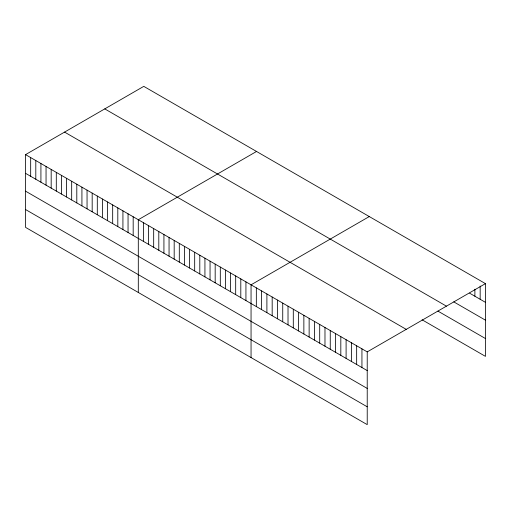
<?xml version="1.0" encoding="UTF-8"?>
<svg xmlns="http://www.w3.org/2000/svg" width="511" height="511" viewBox="0 0 511 511"><rect width="100%" height="100%" fill="white"/><g stroke="black" fill="none" stroke-linecap="round" stroke-linejoin="round"><path stroke-width="0.77" d="M25.55 154.629L367.224 351.887L367.224 424.635L25.55 227.369L25.55 154.629L143.776 86.365L485.45 283.631L485.45 356.371L422.086 319.79M256.528 151.467L138.302 219.724L138.302 292.464M369.281 216.562L251.054 284.819L251.054 357.559M367.224 351.887L485.45 283.631M469.609 293.186L485.45 302.333M453.768 301.873L485.45 320.167M104.761 108.894L446.435 306.159M437.927 311.103L485.45 338.538M64.565 132.1L406.239 329.365M25.55 173.325L367.224 370.59M25.55 191.159L367.224 388.424M25.55 209.536L367.224 406.801M480.168 286.039L480.168 299.28M474.891 289.22L474.891 296.233M361.941 348.841L361.941 367.543M356.659 345.794L356.659 364.49M351.383 342.74L351.383 361.443M346.1 339.694L346.1 358.396M340.818 336.647L340.818 355.349M335.542 333.6L335.542 352.296M330.259 330.547L330.259 349.249M324.977 327.5L324.977 346.203M319.701 324.453L319.701 343.149M314.418 321.406L314.418 340.102M309.136 318.353L309.136 337.056M303.86 315.306L303.86 334.009M298.577 312.259L298.577 330.956M293.295 309.206L293.295 327.909M288.019 306.159L288.019 324.862M282.736 303.112L282.736 321.809M277.454 300.066L277.454 318.762M272.178 297.012L272.178 315.715M266.895 293.966L266.895 312.668M261.613 290.919L261.613 309.615M256.337 287.865L256.337 306.568M245.932 281.861L245.932 300.564M240.802 278.904L240.802 297.6M235.68 275.94L235.68 294.643M230.55 272.983L230.55 291.685M225.428 270.025L225.428 288.728M220.305 267.068L220.305 285.764M215.176 264.11L215.176 282.807M210.053 261.147L210.053 279.849M204.93 258.189L204.93 276.892M199.801 255.232L199.801 273.928M194.678 252.274L194.678 270.971M189.555 249.311L189.555 268.013M184.426 246.353L184.426 265.056M179.304 243.396L179.304 262.092M174.181 240.438L174.181 259.134M169.052 237.474L169.052 256.177M163.929 234.517L163.929 253.22M158.8 231.56L158.8 250.262M153.677 228.602L153.677 247.298M148.554 225.638L148.554 244.341M143.425 222.681L143.425 241.384M133.179 216.766L133.179 235.462M128.05 213.802L128.05 232.505M122.927 210.845L122.927 229.548M117.805 207.888L117.805 226.59M112.676 204.93L112.676 223.626M107.553 201.966L107.553 220.669M102.424 199.009L102.424 217.712M97.301 196.052L97.301 214.754M92.178 193.094L92.178 211.79M87.049 190.137L87.049 208.833M81.926 187.173L81.926 205.876M76.803 184.215L76.803 202.918M71.674 181.258L71.674 199.954M66.551 178.301L66.551 196.997M61.429 175.337L61.429 194.039M56.299 172.379L56.299 191.082M51.177 169.422L51.177 188.118M46.047 166.465L46.047 185.161M40.925 163.501L40.925 182.203M35.802 160.543L35.802 179.246M30.673 157.586L30.673 176.289"/></g></svg>
